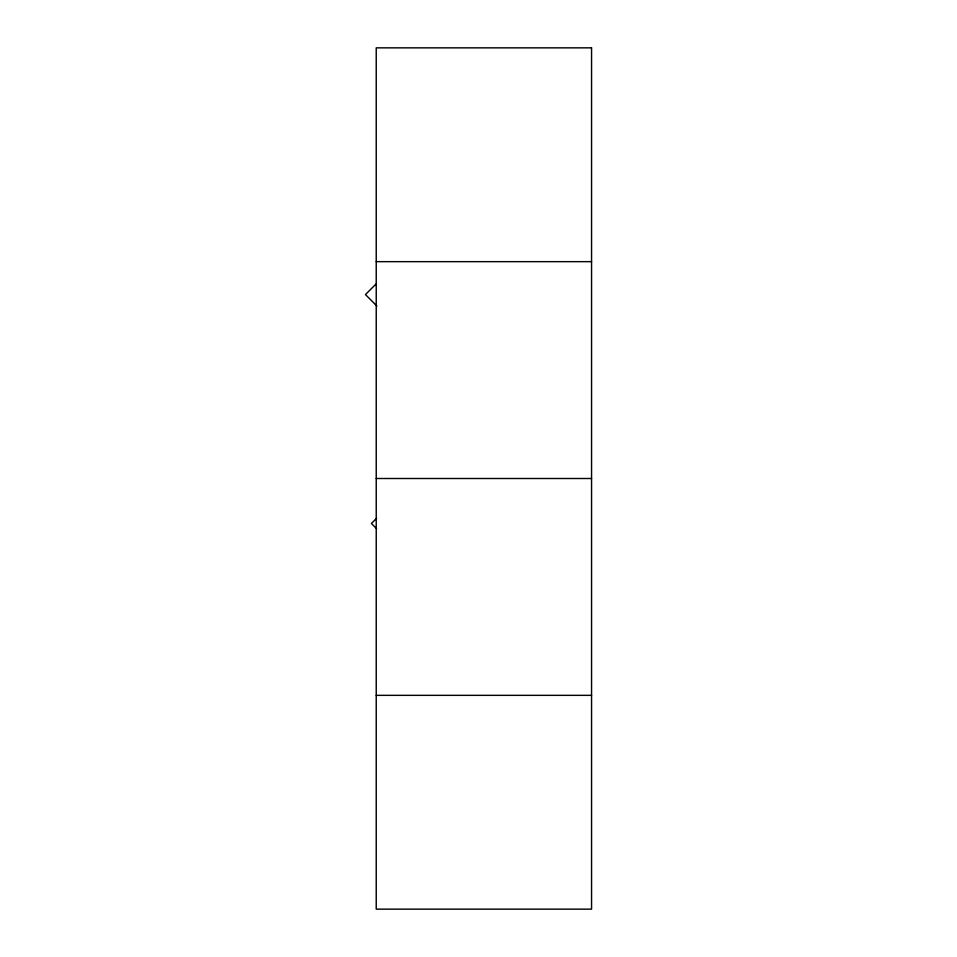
<?xml version="1.0" encoding="UTF-8"?>
<svg xmlns="http://www.w3.org/2000/svg" width="957" height="957" viewBox="0 0 957 957"><rect width="100%" height="100%" fill="white"/><g stroke="black" fill="none" stroke-linecap="round" stroke-linejoin="round"><path stroke-width="1.44" d="M375.934 284.085L365.442 294.577L376.891 306.025M376.663 518.227L371.412 523.479L376.615 528.683M376.233 261.656L591.558 261.656M376.233 478.5L591.558 478.5M376.233 695.344L591.558 695.344M591.558 47.85L376.233 47.85L376.233 909.15L591.558 909.15L591.558 47.85"/></g></svg>
